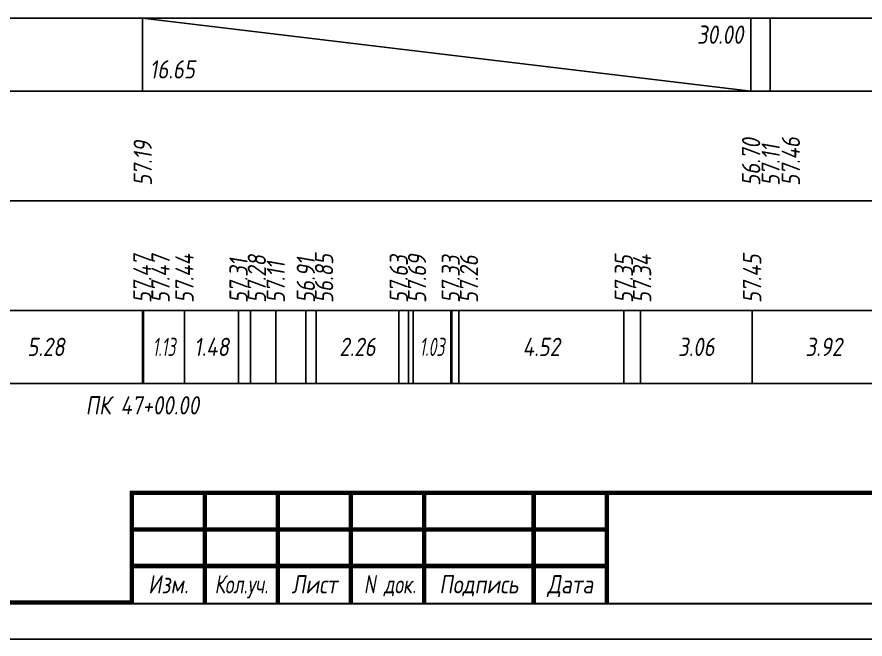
# Model space of a CAD drawing. Extents: x -717 to 1451, y -133302 to 233.
# Drawn here: x 184.2 to 300.3, y -74358.4 to -74273.2 of the extents above; entities that cross this region are included whole.
import ezdxf
from ezdxf.enums import TextEntityAlignment as Align

# ---------------------------------------------------------------- set-up
doc = ezdxf.new("R2010")
doc.units = 0
for name, color, linetype in [('Зарамочное оформление', 7, 'Continuous'), ('Код_510', 7, 'Continuous'), ('Код_516', 1, 'Continuous'), ('Подписи поперечников', 7, 'Continuous'), ('Таблица', 7, 'Continuous')]:
    doc.layers.add(name, color=color, linetype=linetype)
doc.styles.add('М', font='romand.shx', dxfattribs={"width": 0.8, "oblique": 10, "height": 2.5})

# ---------------------------------------------------------------- blocks, each defined once
blk = doc.blocks.new('Штамп')
at = {"linetype": 'Continuous'}
blk.add_wipeout([(199.95, -411.25), (384.95, -411.25), (384.95, -426.25), (199.95, -426.25)], dxfattribs=at).dxf.layer = 'Зарамочное оформление'
at = {"layer": 'Зарамочное оформление', "linetype": 'Continuous', "lineweight": -3, "const_width": 0.6, "flags": 128}
for points in [[(199.95, -426.25), (199.95, -411.25), (384.95, -411.25)], [(209.95, -411.25), (209.95, -426.25)], [(219.95, -411.25), (219.95, -426.25)], [(229.95, -411.25), (229.95, -426.25)], [(239.95, -411.25), (239.95, -426.25)], [(254.95, -411.25), (254.95, -426.25)], [(264.95, -411.25), (264.95, -426.25)], [(199.95, -416.25), (264.95, -416.25)], [(199.95, -421.25), (264.95, -421.25)]]:
    blk.add_lwpolyline(points, dxfattribs=at)
at = {"layer": 'Зарамочное оформление', "linetype": 'Continuous', "style": 'М', "oblique": 10}
for s, width, p in [('Изм.', 0.8, (204.95, -423.75)), ('Кол.уч.', 0.7, (214.95, -423.75)), ('Лист', 0.8, (224.95, -423.75)), ('N док.', 0.7, (235.28, -423.75)), ('Подпись', 0.8, (247.45, -423.75)), ('Дата', 0.8, (259.95, -423.75))]:
    blk.add_text(s, height=2.5, dxfattribs=dict(at, width=width)).set_placement(p, align=Align.MIDDLE_CENTER)
blk = doc.blocks.new('шифр')
blk.add_blockref('Штамп', (0, -73987))

msp = doc.modelspace()

# ---------------------------------------------------------------- linework, layer by layer
at = {"flags": 128}
msp.add_lwpolyline([(-30.054, -74358.421), (389.946, -74358.421), (389.946, -74061.421), (-30.054, -74061.421)], close=True, dxfattribs=at)
at = {"const_width": 0.6, "flags": 128}
msp.add_lwpolyline([(-10.054, -74353.421), (384.946, -74353.421), (384.946, -74066.421), (-10.054, -74066.421)], close=True, dxfattribs=at)

# ---------------------------------------------------------------- texts
at = {"layer": 'Код_510', "style": 'М', "oblique": 10, "width": 0.8}
msp.add_text('5.28', height=2.5, dxfattribs=at).set_placement((188.21, -74318.421), align=Align.MIDDLE_CENTER)

# ---------------------------------------------------------------- next in the draw order: block references
msp.add_blockref('шифр', (0, 59.829))

# ---------------------------------------------------------------- next in the draw order: linework, layer by layer
at = {"layer": 'Код_510'}
for p, q in [((201.404, -74323.421), (201.404, -74313.421)), ((201.54, -74323.421), (201.54, -74313.421)), ((207.169, -74323.421), (207.169, -74313.421)), ((214.569, -74323.421), (214.569, -74313.421)), ((216.197, -74323.421), (216.197, -74313.421)), ((219.663, -74323.421), (219.663, -74313.421)), ((223.77, -74323.421), (223.77, -74313.421)), ((225.19, -74323.421), (225.19, -74313.421)), ((236.492, -74323.421), (236.492, -74313.421)), ((237.838, -74323.421), (237.838, -74313.421)), ((238.442, -74323.421), (238.442, -74313.421)), ((243.603, -74323.421), (243.603, -74313.421)), ((243.746, -74323.421), (243.746, -74313.421)), ((244.702, -74323.421), (244.702, -74313.421)), ((267.29, -74323.421), (267.29, -74313.421)), ((269.566, -74323.421), (269.566, -74313.421)), ((284.855, -74323.421), (284.855, -74313.421))]:
    msp.add_line(p, q, dxfattribs=at)
at = {"layer": 'Код_516'}
for p, q in [((201.404, -74283.421), (201.404, -74273.421)), ((201.404, -74273.421), (284.656, -74283.421)), ((284.656, -74283.421), (284.656, -74273.421)), ((284.656, -74283.421), (284.656, -74273.421)), ((287.31, -74283.421), (287.31, -74273.421))]:
    msp.add_line(p, q, dxfattribs=at)
at = {"layer": 'Таблица'}
for p, q in [((80, -74273.421), (312.364, -74273.421)), ((79.946, -74283.421), (312.31, -74283.421)), ((79.946, -74298.421), (312.31, -74298.421)), ((79.946, -74313.421), (312.31, -74313.421)), ((79.946, -74323.421), (312.31, -74323.421))]:
    msp.add_line(p, q, dxfattribs=at)

# ---------------------------------------------------------------- next in the draw order: texts
at = {"layer": 'Код_510', "style": 'М', "oblique": 10, "width": 0.8}
for s, p in [('57.47', (201.404, -74312.421)), ('57.47', (203.904, -74312.421)), ('57.44', (207.169, -74312.421)), ('57.31', (214.569, -74312.421)), ('57.28', (217.069, -74312.421)), ('56.91', (223.77, -74312.421)), ('56.85', (226.27, -74312.421)), ('57.63', (236.492, -74312.421)), ('57.69', (238.992, -74312.421)), ('57.33', (243.603, -74312.421)), ('57.26', (246.103, -74312.421)), ('57.35', (267.29, -74312.421)), ('57.34', (269.79, -74312.421)), ('57.45', (284.855, -74312.421)), ('57.11', (219.663, -74312.421))]:
    msp.add_text(s, height=2.5, rotation=90, dxfattribs=at).set_placement(p, align=Align.MIDDLE_LEFT)
at = {"layer": 'Код_510', "style": 'М', "oblique": 10}
for s, width, p in [('1.13', 0.6, (204.354, -74318.421)), ('1.48', 0.8, (210.869, -74318.421)), ('2.26', 0.8, (230.841, -74318.421)), ('1.03', 0.6, (241.023, -74318.421)), ('4.52', 0.8, (255.996, -74318.421)), ('3.06', 0.8, (277.211, -74318.421)), ('3.92', 0.8, (294.657, -74318.421))]:
    msp.add_text(s, height=2.5, dxfattribs=dict(at, width=width)).set_placement(p, align=Align.MIDDLE_CENTER)
at = {"layer": 'Код_516', "style": 'М', "oblique": 10, "width": 0.8}
msp.add_text('30.00', height=2.5, dxfattribs=at).set_placement((283.656, -74274.421), align=Align.TOP_RIGHT)
msp.add_text('16.65', height=2.5, dxfattribs=at).set_placement((202.404, -74282.421), align=Align.BOTTOM_LEFT)
for s, p in [('56.70', (284.71, -74296.371)), ('57.46', (290.145, -74296.371)), ('57.19', (201.458, -74296.371)), ('57.11', (287.385, -74296.371))]:
    msp.add_text(s, height=2.5, rotation=90, dxfattribs=at).set_placement(p, align=Align.MIDDLE_LEFT)
at = {"layer": 'Подписи поперечников', "style": 'М', "oblique": 10, "width": 0.8}
msp.add_text('ПК 47+00.00', height=2.5, dxfattribs=at).set_placement((201.404, -74328.421), align=Align.BOTTOM_CENTER)

doc.saveas('drawing.dxf')
